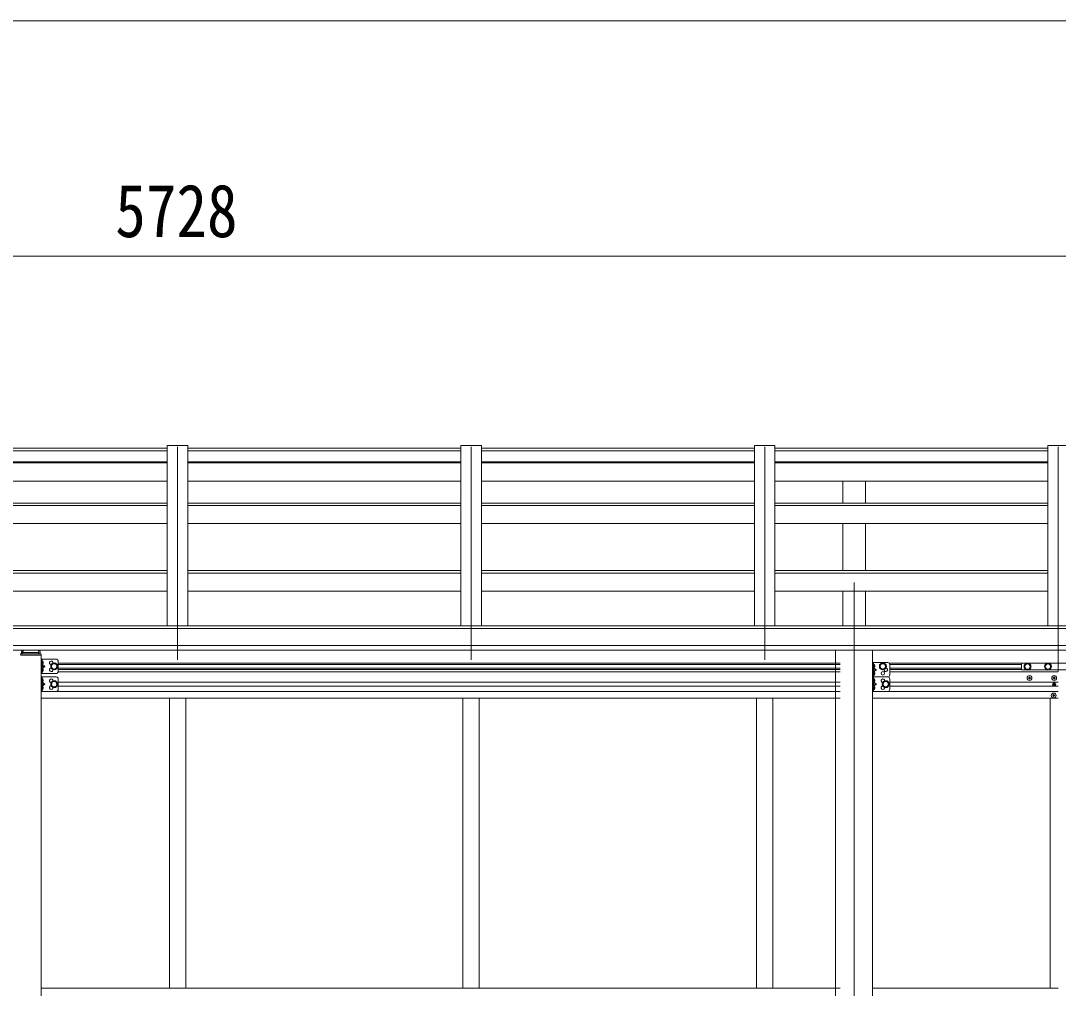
# Model space of a CAD drawing. Units: millimetres at full size, sheet at 1:40; details may follow other scales. Extents: x -11181 to 11305, y -7804 to 7716.
# Drawn here: x 1041 to 3572, y 1086 to 3446 of the extents above; entities that cross this region are included whole.
import ezdxf
from ezdxf.enums import TextEntityAlignment as Align

# ---------------------------------------------------------------- set-up
doc = ezdxf.new("R2010")
doc.units = ezdxf.units.MM
doc.header["$LTSCALE"] = 40
for name, color, linetype, lineweight in [('0-1_本体', 4, 'Continuous', 9), ('0-8_PARTS2', 2, 'Continuous', 9), ('0-A_寸法', 6, 'Continuous', 9), ('1-1_GLASS', 4, 'Continuous', 9), ('1-2_GLASS_SEAL', 7, 'Continuous', 9), ('1-3_NOTPRINT', 6, 'Continuous', 9)]:
    doc.layers.add(name, color=color, linetype=linetype, lineweight=lineweight)
doc.styles.add('ＭＳ ゴシック', font='')
doc.styles.get('ＭＳ ゴシック').set_extended_font_data('MS Gothic')

msp = doc.modelspace()

# ---------------------------------------------------------------- linework, layer by layer
at = {"layer": '0-1_本体'}
for p, q in [((1398.72, 2409.51), (1398.72, 1970.22)), ((1448.72, 2409.51), (1398.72, 2409.51)), ((1448.72, 2409.51), (1448.72, 1970.22)), ((2114.72, 2409.51), (2114.72, 1970.22)), ((2164.72, 2409.51), (2114.72, 2409.51)), ((2164.72, 2409.51), (2164.72, 1970.22)), ((2830.72, 2409.51), (2830.72, 1970.22)), ((2880.72, 2409.51), (2830.72, 2409.51)), ((2880.72, 2409.51), (2880.72, 1970.22)), ((3546.72, 2409.51), (3546.72, 1970.22)), ((3596.72, 2409.51), (3546.72, 2409.51)), ((1398.72, 2403.42), (732.72, 2403.42)), ((732.72, 2396.51), (1398.72, 2396.51)), ((2114.72, 2403.42), (1448.72, 2403.42)), ((1448.72, 2396.51), (2114.72, 2396.51)), ((2830.72, 2403.42), (2164.72, 2403.42)), ((2164.72, 2396.51), (2830.72, 2396.51)), ((3546.72, 2403.42), (2880.72, 2403.42)), ((2880.72, 2396.51), (3546.72, 2396.51)), ((732.72, 2369.79), (1398.72, 2369.79)), ((732.72, 2367.21), (1398.72, 2367.21)), ((1448.72, 2369.79), (2114.72, 2369.79)), ((1448.72, 2367.21), (2114.72, 2367.21)), ((2164.72, 2369.79), (2830.72, 2369.79)), ((2164.72, 2367.21), (2830.72, 2367.21)), ((2880.72, 2369.79), (3546.72, 2369.79)), ((2880.72, 2367.21), (3546.72, 2367.21)), ((732.72, 2322.48), (1398.72, 2322.48)), ((1448.72, 2322.48), (2114.72, 2322.48)), ((2164.72, 2322.48), (2830.72, 2322.48)), ((2880.72, 2322.48), (3546.72, 2322.48)), ((3046.22, 2268.74), (3046.22, 2322.48)), ((3101.22, 2268.74), (3101.22, 2322.48)), ((732.72, 2268.74), (1398.72, 2268.74)), ((732.72, 2263.18), (1398.72, 2263.18)), ((1448.72, 2268.74), (2114.72, 2268.74)), ((1448.72, 2263.18), (2114.72, 2263.18)), ((2164.72, 2268.74), (2830.72, 2268.74)), ((2164.72, 2263.18), (2830.72, 2263.18)), ((2880.72, 2268.74), (3546.72, 2268.74)), ((2880.72, 2263.18), (3546.72, 2263.18)), ((732.72, 2219.18), (1398.72, 2219.18)), ((1448.72, 2219.18), (2114.72, 2219.18)), ((2164.72, 2219.18), (2830.72, 2219.18)), ((2880.72, 2219.18), (3546.72, 2219.18)), ((3046.22, 2105.09), (3046.22, 2219.18)), ((3101.22, 2105.09), (3101.22, 2219.18)), ((732.72, 2105.09), (1398.72, 2105.09)), ((1448.72, 2105.09), (2114.72, 2105.09)), ((2164.72, 2105.09), (2830.72, 2105.09)), ((2880.72, 2105.09), (3546.72, 2105.09)), ((732.72, 2098.3), (1398.72, 2098.3)), ((1448.72, 2098.3), (2114.72, 2098.3)), ((2164.72, 2098.3), (2830.72, 2098.3)), ((2880.72, 2098.3), (3546.72, 2098.3)), ((732.72, 2054.74), (1398.72, 2054.74)), ((1448.72, 2054.74), (2114.72, 2054.74)), ((2164.72, 2054.74), (2830.72, 2054.74)), ((2880.72, 2054.74), (3546.72, 2054.74)), ((3046.22, 1970.22), (3046.22, 2054.74)), ((3101.22, 1970.22), (3101.22, 2054.74)), ((4281.22, 1963.51), (-1433.78, 1963.51)), ((4257.72, 1970.22), (-1410.28, 1970.22)), ((-1433.78, 1922.29), (4281.22, 1922.29)), ((4281.22, 1910.44), (-1433.78, 1910.51)), ((3028.52, 1910.35), (3028.52, -945.73)), ((3118.92, 1910.35), (3118.92, -945.73))]:
    msp.add_line(p, q, dxfattribs=at)
at = {"layer": '0-8_PARTS2'}
for p, q in [((1423.72, 2406.37), (1423.72, 1887.08)), ((2139.72, 2406.37), (2139.72, 1887.08)), ((2855.72, 2406.37), (2855.72, 1887.08)), ((3571.72, 2406.37), (3571.72, 1887.08)), ((3073.72, 2075.89), (3073.72, -999.34))]:
    msp.add_line(p, q, dxfattribs=at)
at = {"layer": '0-A_寸法'}
for p, q in [((-1460.27, 3445.61), (10035.72, 3445.61)), ((-1440.28, 2871.2), (4287.72, 2871.2))]:
    msp.add_line(p, q, dxfattribs=at)
at = {"layer": '1-1_GLASS'}
for p, q in [((1132.72, 1879.19), (3039.92, 1879.19)), ((1132.72, 1875.69), (3039.92, 1875.69)), ((3158.92, 1879.19), (3571.72, 1879.19)), ((3160.9, 1875.69), (3481.72, 1875.69)), ((3571.72, 1893.76), (3571.72, 1858.69)), ((1132.72, 1866.69), (3039.92, 1866.69)), ((1132.72, 1863.19), (3039.92, 1863.19)), ((3039.92, 1858.19), (1132.72, 1858.19)), ((3160.92, 1866.69), (3481.72, 1866.69)), ((3160.92, 1863.19), (3481.72, 1863.19)), ((3571.72, 1858.19), (3160.92, 1858.19)), ((1132.72, 1832.19), (3039.92, 1832.19)), ((1132.72, 1823.19), (3039.92, 1823.19)), ((3571.72, 1832.19), (3160.92, 1832.19)), ((3571.72, 1823.19), (3160.92, 1823.19)), ((1090.72, 1809.69), (3039.92, 1809.69)), ((3571.72, 1809.69), (3118.92, 1809.69)), ((1090.72, 1793.69), (3039.92, 1793.69)), ((1403.72, 1793.69), (1403.72, 1723.69)), ((1403.72, 1793.69), (1403.72, 1086.69)), ((1443.72, 1793.69), (1443.72, 1723.69)), ((1443.72, 1793.69), (1443.72, 1086.69)), ((2119.72, 1793.69), (2119.72, 1723.69)), ((2119.72, 1086.69), (2119.72, 1793.69)), ((2159.72, 1793.69), (2159.72, 1723.69)), ((2159.72, 1086.69), (2159.72, 1793.69)), ((2835.72, 1793.69), (2835.72, 1723.69)), ((2835.72, 1086.69), (2835.72, 1793.69)), ((2875.72, 1793.69), (2875.72, 1723.69)), ((2875.72, 1086.69), (2875.72, 1793.69)), ((3118.92, 1793.69), (3571.72, 1793.69)), ((3551.72, 1793.69), (3551.72, 1723.69)), ((3551.72, 1793.69), (3551.72, 1086.69)), ((1090.72, 1086.69), (3039.92, 1086.69)), ((3118.92, 1086.69), (3571.72, 1086.69))]:
    msp.add_line(p, q, dxfattribs=at)
at = {"layer": '1-2_GLASS_SEAL'}
for p, q in [((1040.22, 1898.41), (1091.22, 1898.41)), ((1041.72, 1901.41), (1089.72, 1901.41)), ((1043.22, 1901.41), (1043.22, 1907.06)), ((1047.22, 1909.63), (1045.72, 1909.63)), ((1045.72, 1907.11), (1045.72, 1901.41)), ((1047.22, 1907.11), (1045.72, 1907.11)), ((1085.72, 1905.22), (1045.72, 1905.22)), ((1047.22, 1910.48), (1047.22, 1907.11)), ((1084.22, 1910.48), (1084.22, 1907.11)), ((1085.72, 1909.63), (1084.22, 1909.63)), ((1085.72, 1907.11), (1084.22, 1907.11)), ((1085.72, 1907.11), (1085.72, 1901.41)), ((1088.22, 1907.06), (1088.22, 1901.41)), ((1091.22, 1899.91), (1091.22, 1898.41)), ((1090.72, 1888.69), (1090.72, 1853.69)), ((1127.72, 1888.69), (1090.72, 1888.69)), ((1093.22, 1888.69), (1093.22, 1853.69)), ((1093.72, 1876.19), (1093.22, 1876.28)), ((1093.72, 1884.19), (1094.52, 1884.05)), ((1093.72, 1876.19), (1094.52, 1876.33)), ((1132.72, 1883.69), (1132.72, 1858.69)), ((3118.92, 1880.19), (3118.92, 1845.19)), ((3155.92, 1880.19), (3118.92, 1880.19)), ((3121.42, 1880.19), (3121.42, 1845.19)), ((3121.92, 1875.69), (3122.72, 1875.55)), ((3160.92, 1875.19), (3160.92, 1850.19)), ((3481.72, 1878.57), (3481.72, 1862.57)), ((3493.85, 1878.57), (3481.72, 1878.57)), ((3543.85, 1878.57), (3499.59, 1878.57)), ((3593.85, 1878.57), (3549.59, 1878.57)), ((1127.72, 1853.69), (1090.72, 1853.69)), ((1093.22, 1871.19), (1100.22, 1871.19)), ((1093.72, 1858.19), (1093.22, 1858.28)), ((1093.72, 1866.19), (1094.52, 1866.05)), ((1093.72, 1858.19), (1094.52, 1858.33)), ((3121.92, 1867.69), (3121.42, 1867.78)), ((3121.42, 1862.69), (3128.42, 1862.69)), ((3121.92, 1849.69), (3121.42, 1849.78)), ((3121.92, 1867.69), (3122.72, 1867.83)), ((3121.92, 1857.69), (3122.72, 1857.55)), ((3121.92, 1849.69), (3122.72, 1849.83)), ((3481.72, 1862.57), (3493.85, 1862.57)), ((3499.59, 1862.57), (3543.85, 1862.57)), ((3549.59, 1862.57), (3593.85, 1862.57)), ((1090.72, 1845.19), (1090.72, 1810.19)), ((1127.72, 1845.19), (1090.72, 1845.19)), ((1093.22, 1845.19), (1093.22, 1810.19)), ((1093.72, 1832.69), (1093.22, 1832.78)), ((1093.22, 1827.69), (1100.22, 1827.69)), ((1093.72, 1840.69), (1094.52, 1840.55)), ((1093.72, 1832.69), (1094.52, 1832.83)), ((1093.72, 1822.69), (1094.52, 1822.55)), ((1132.72, 1840.19), (1132.72, 1815.19)), ((3118.92, 1845.19), (3118.92, 1810.19)), ((3155.92, 1845.19), (3118.92, 1845.19)), ((3155.92, 1845.19), (3118.92, 1845.19)), ((3121.42, 1845.19), (3121.42, 1810.19)), ((3121.92, 1832.69), (3121.42, 1832.78)), ((3121.42, 1827.69), (3128.42, 1827.69)), ((3121.92, 1840.69), (3122.72, 1840.55)), ((3121.92, 1832.69), (3122.72, 1832.83)), ((3121.92, 1822.69), (3122.72, 1822.55)), ((3160.92, 1840.19), (3160.92, 1815.19)), ((3500.22, 1842.19), (3499.22, 1842.19)), ((3503.22, 1843.19), (3504.22, 1843.19)), ((3560.22, 1842.19), (3559.22, 1842.19)), ((3560.49, 1826.78), (3559.67, 1826.78)), ((3562.95, 1827.6), (3563.77, 1827.6)), ((3563.22, 1843.19), (3564.22, 1843.19)), ((1127.72, 1810.19), (1090.72, 1810.19)), ((1093.72, 1814.69), (1093.22, 1814.78)), ((1093.72, 1814.69), (1094.52, 1814.83)), ((3155.92, 1810.19), (3118.92, 1810.19)), ((3121.92, 1814.69), (3121.42, 1814.78)), ((3121.92, 1814.69), (3122.72, 1814.83)), ((3559.22, 1800.69), (3558.22, 1800.69)), ((3562.22, 1799.69), (3563.22, 1799.69))]:
    msp.add_line(p, q, dxfattribs=at)
for points in [[(1092.84, 1880.19), (1093.47, 1881.38), (1095.7, 1882.49)], [(1092.84, 1880.19), (1093.47, 1879), (1095.7, 1877.89)], [(1093.72, 1876.19), (1093.72, 1884.19), (1093.22, 1884.1), (1093.22, 1876.28)], [(1093.22, 1876.19), (1100.22, 1871.19), (1093.22, 1866.19)], [(3121.04, 1871.69), (3121.67, 1872.88), (3123.9, 1873.99)], [(3121.92, 1867.69), (3121.92, 1875.69), (3121.42, 1875.6), (3121.42, 1867.78)], [(1092.84, 1862.19), (1093.47, 1863.38), (1095.7, 1864.49)], [(1092.84, 1862.19), (1093.47, 1861), (1095.7, 1859.89)], [(1093.72, 1858.19), (1093.72, 1866.19), (1093.22, 1866.1), (1093.22, 1858.28)], [(3121.04, 1871.69), (3121.67, 1870.5), (3123.9, 1869.39)], [(3121.04, 1853.69), (3121.67, 1854.88), (3123.9, 1855.99)], [(3121.04, 1853.69), (3121.67, 1852.5), (3123.9, 1851.39)], [(3121.42, 1867.69), (3128.42, 1862.69), (3121.42, 1857.69)], [(3121.92, 1849.69), (3121.92, 1857.69), (3121.42, 1857.6), (3121.42, 1849.78)], [(1092.84, 1836.69), (1093.47, 1837.88), (1095.7, 1838.99)], [(1092.84, 1836.69), (1093.47, 1835.5), (1095.7, 1834.39)], [(1093.72, 1832.69), (1093.72, 1840.69), (1093.22, 1840.6), (1093.22, 1832.78)], [(1093.22, 1832.69), (1100.22, 1827.69), (1093.22, 1822.69)], [(1093.72, 1814.69), (1093.72, 1822.69), (1093.22, 1822.6), (1093.22, 1814.78)], [(3121.04, 1836.69), (3121.67, 1837.88), (3123.9, 1838.99)], [(3121.04, 1836.69), (3121.67, 1835.5), (3123.9, 1834.39)], [(3121.92, 1832.69), (3121.92, 1840.69), (3121.42, 1840.6), (3121.42, 1832.78)], [(3121.42, 1832.69), (3128.42, 1827.69), (3121.42, 1822.69)], [(3121.92, 1814.69), (3121.92, 1822.69), (3121.42, 1822.6), (3121.42, 1814.78)], [(3499.22, 1842.19), (3499.22, 1843.19), (3500.22, 1843.19)], [(3501.22, 1844.19), (3501.22, 1845.19), (3502.22, 1845.19), (3502.22, 1844.19)], [(3502.22, 1841.19), (3502.22, 1840.19), (3501.22, 1840.19), (3501.22, 1841.19)], [(3504.22, 1843.19), (3504.22, 1842.19), (3503.22, 1842.19)], [(3559.22, 1842.19), (3559.22, 1843.19), (3560.22, 1843.19)], [(3559.67, 1826.78), (3559.67, 1827.6), (3560.49, 1827.6)], [(3561.22, 1844.19), (3561.22, 1845.19), (3562.22, 1845.19), (3562.22, 1844.19)], [(3562.22, 1841.19), (3562.22, 1840.19), (3561.22, 1840.19), (3561.22, 1841.19)], [(3561.31, 1828.42), (3561.31, 1829.24), (3562.13, 1829.24), (3562.13, 1828.42)], [(3562.13, 1825.96), (3562.13, 1825.14), (3561.31, 1825.14), (3561.31, 1825.96)], [(3563.77, 1827.6), (3563.77, 1826.78), (3562.95, 1826.78)], [(3564.22, 1843.19), (3564.22, 1842.19), (3563.22, 1842.19)], [(1092.84, 1818.69), (1093.47, 1819.88), (1095.7, 1820.99)], [(1092.84, 1818.69), (1093.47, 1817.5), (1095.7, 1816.39)], [(3121.04, 1818.69), (3121.67, 1819.88), (3123.9, 1820.99)], [(3121.04, 1818.69), (3121.67, 1817.5), (3123.9, 1816.39)], [(3558.22, 1800.69), (3558.22, 1799.69), (3559.22, 1799.69)], [(3561.22, 1801.69), (3561.22, 1802.69), (3560.22, 1802.69), (3560.22, 1801.69)], [(3560.22, 1798.69), (3560.22, 1797.69), (3561.22, 1797.69), (3561.22, 1798.69)], [(3563.22, 1799.69), (3563.22, 1800.69), (3562.22, 1800.69)]]:
    msp.add_lwpolyline(points, dxfattribs=at)
for points in [[(1122.72, 1863.69), (1116.22, 1867.44), (1116.22, 1874.94), (1122.72, 1878.7), (1129.22, 1874.94), (1129.22, 1867.44)], [(3143.92, 1863.69), (3137.42, 1867.44), (3137.42, 1874.94), (3143.92, 1878.7), (3150.42, 1874.94), (3150.42, 1867.44)], [(3489.22, 1870.57), (3492.97, 1864.07), (3500.47, 1864.07), (3504.23, 1870.57), (3500.47, 1877.07), (3492.97, 1877.07)], [(3539.22, 1870.57), (3542.97, 1864.07), (3550.47, 1864.07), (3554.23, 1870.57), (3550.47, 1877.07), (3542.97, 1877.07)], [(1122.72, 1820.19), (1116.22, 1823.94), (1116.22, 1831.44), (1122.72, 1835.2), (1129.22, 1831.44), (1129.22, 1823.94)], [(3150.92, 1820.19), (3144.42, 1823.94), (3144.42, 1831.44), (3150.92, 1835.2), (3157.42, 1831.44), (3157.42, 1823.94)]]:
    msp.add_lwpolyline(points, close=True, dxfattribs=at)
for centre, radius in [((1122.72, 1871.19), 8.5), ((1122.72, 1871.19), 7.5), ((1122.72, 1871.19), 6.5), ((3143.92, 1871.19), 8.5), ((3143.92, 1871.19), 7.5), ((3143.92, 1871.19), 6.5), ((3496.72, 1870.57), 8.5), ((3496.72, 1870.57), 6.5), ((3546.72, 1870.57), 8.5), ((3546.72, 1870.57), 6.5), ((3143.92, 1854.19), 4.25), ((3501.72, 1842.69), 5.9), ((3561.72, 1842.69), 5.9), ((1122.72, 1827.69), 8.5), ((1122.72, 1827.69), 7.5), ((1122.72, 1827.69), 6.5), ((3150.92, 1827.69), 8.5), ((3150.92, 1827.69), 7.5), ((3150.92, 1827.69), 6.5), ((3561.72, 1827.19), 3.75), ((3560.72, 1800.19), 5.9)]:
    msp.add_circle(centre, radius, dxfattribs=at)
for centre, radius, start, end in [((1041.72, 1899.91), 1.5, 90, 180), ((1089.72, 1899.91), 1.5, 0, 90), ((1094.37, 1883.16), 0.9, 32.05588, 80), ((1094.37, 1877.22), 0.9, 280, 327.94412), ((1089.62, 1880.19), 6.5, 327.94412, 32.05588), ((1115.72, 1879.69), 4.25, 353.70569, 265.23923), ((1127.72, 1883.69), 5, 0, 90), ((3122.57, 1874.66), 0.9, 32.05588, 80), ((3117.82, 1871.69), 6.5, 327.94412, 32.05588), ((3155.92, 1875.19), 5, 0, 90), ((1094.37, 1865.16), 0.9, 32.05588, 80), ((1094.37, 1859.22), 0.9, 280, 327.94412), ((1089.62, 1862.19), 6.5, 327.94412, 32.05588), ((1115.72, 1862.69), 4.25, 94.76077, 6.29431), ((1127.72, 1858.69), 5, 270, 0), ((3122.57, 1868.72), 0.9, 280, 327.94412), ((3122.57, 1856.66), 0.9, 32.05588, 80), ((3122.57, 1850.72), 0.9, 280, 327.94412), ((3117.82, 1853.69), 6.5, 327.94412, 32.05588), ((3150.92, 1862.69), 4.25, 173.70569, 85.23923), ((3155.92, 1850.19), 5, 270, 0), ((1094.37, 1839.66), 0.9, 32.05588, 80), ((1094.37, 1833.72), 0.9, 280, 327.94412), ((1094.37, 1821.66), 0.9, 32.05588, 80), ((1089.62, 1836.69), 6.5, 327.94412, 32.05588), ((1089.62, 1818.69), 6.5, 327.94412, 32.05588), ((1115.72, 1836.19), 4.25, 353.70569, 265.23923), ((1115.72, 1819.19), 4.25, 94.76077, 6.29431), ((1127.72, 1840.19), 5, 0, 90), ((3122.57, 1839.66), 0.9, 32.05588, 80), ((3122.57, 1833.72), 0.9, 280, 327.94412), ((3122.57, 1821.66), 0.9, 32.05588, 80), ((3117.82, 1836.69), 6.5, 327.94412, 32.05588), ((3117.82, 1818.69), 6.5, 327.94412, 32.05588), ((3143.92, 1836.19), 4.25, 353.70569, 265.23923), ((3143.92, 1819.19), 4.25, 94.76077, 6.29431), ((3155.92, 1840.19), 5, 0, 90), ((3500.22, 1844.19), 1, 270, 0), ((3500.22, 1841.19), 1, 0, 90), ((3503.22, 1844.19), 1, 180, 270), ((3503.22, 1841.19), 1, 90, 180), ((3560.22, 1844.19), 1, 270, 0), ((3560.22, 1841.19), 1, 0, 90), ((3560.49, 1828.42), 0.82, 270, 0), ((3560.49, 1825.96), 0.82, 0, 90), ((3562.95, 1828.42), 0.82, 180, 270), ((3562.95, 1825.96), 0.82, 90, 180), ((3563.22, 1844.19), 1, 180, 270), ((3563.22, 1841.19), 1, 90, 180), ((1094.37, 1815.72), 0.9, 280, 327.94412), ((1127.72, 1815.19), 5, 270, 0), ((3122.57, 1815.72), 0.9, 280, 327.94412), ((3155.92, 1815.19), 5, 270, 0), ((3559.22, 1801.69), 1, 270, 0), ((3559.22, 1798.69), 1, 0, 90), ((3562.22, 1801.69), 1, 180, 270), ((3562.22, 1798.69), 1, 90, 180)]:
    msp.add_arc(centre, radius, start, end, dxfattribs=at)
for centre, start_param, end_param in [((1045.72, 1907.06), 6.2831853, 7.8539816), ((1085.72, 1907.06), 4.712389, 6.2831853)]:
    msp.add_ellipse(centre, major_axis=(0, 2.57), ratio=0.97237, start_param=start_param, end_param=end_param, dxfattribs=at)
at = {"layer": '1-3_NOTPRINT', "color": 4}
msp.add_line((1090.72, 1898.41), (1090.72, -632.24), dxfattribs=at)

# ---------------------------------------------------------------- texts
at = {"layer": '0-A_寸法', "color": 7, "style": 'ＭＳ ゴシック', "width": 0.85}
msp.add_text('5728', height=129, dxfattribs=at).set_placement((1271.72, 2879.2), align=Align.BOTTOM_LEFT)

doc.saveas('drawing.dxf')
